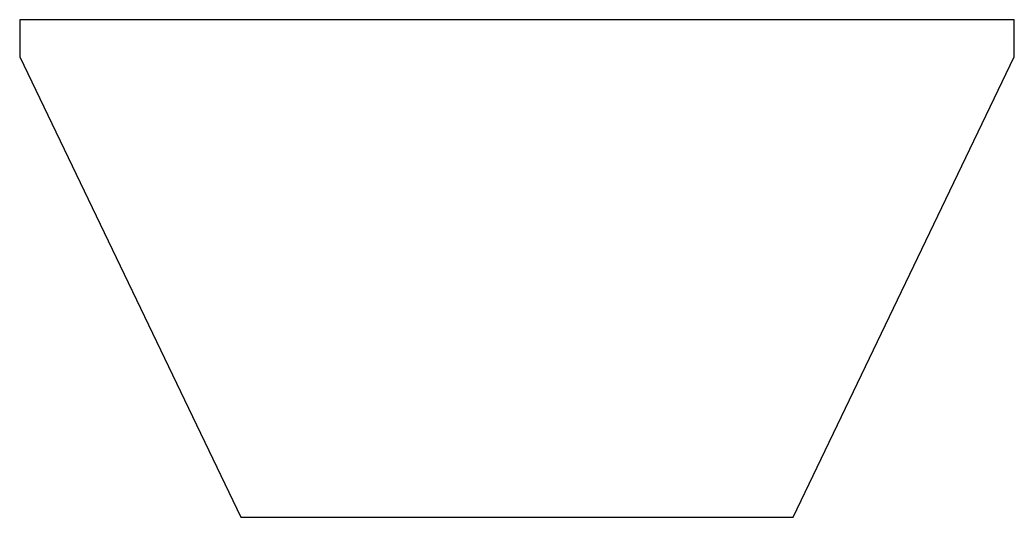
# Model space of a CAD drawing. Header units: metres. Extents: x 5 to 113, y 5 to 59.
import ezdxf

# ---------------------------------------------------------------- set-up
doc = ezdxf.new("R2010")
doc.units = ezdxf.units.M

msp = doc.modelspace()

# ---------------------------------------------------------------- linework, layer by layer
at = {"layer": 'Bug net Pattern'}
for p, q in [((4.62, 59.08), (4.62, 55.08)), ((112.62, 59.08), (4.62, 59.08)), ((112.62, 55.08), (112.62, 59.08)), ((4.62, 55.08), (28.62, 5.08)), ((88.62, 5.08), (112.62, 55.08)), ((28.62, 5.08), (88.62, 5.08))]:
    msp.add_line(p, q, dxfattribs=at)

doc.saveas('drawing.dxf')
